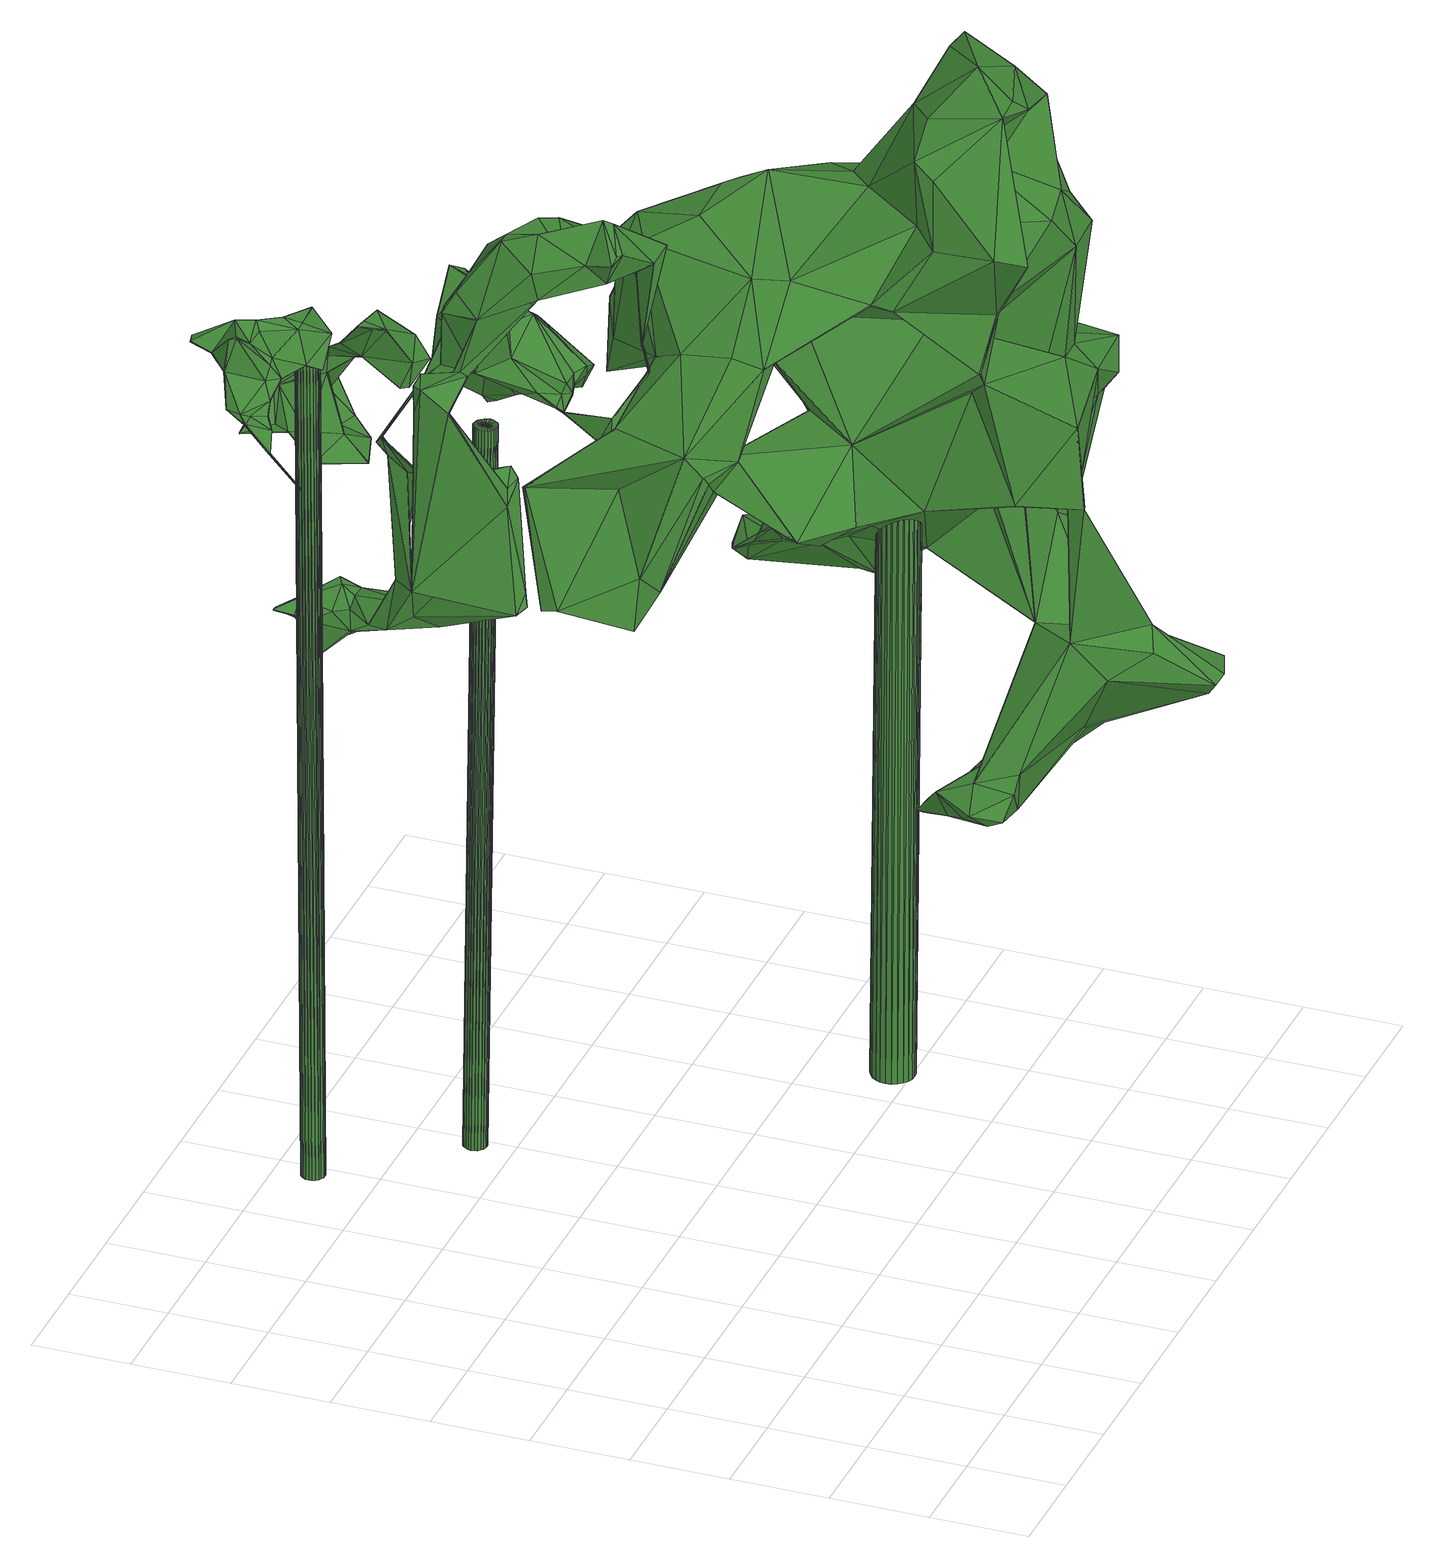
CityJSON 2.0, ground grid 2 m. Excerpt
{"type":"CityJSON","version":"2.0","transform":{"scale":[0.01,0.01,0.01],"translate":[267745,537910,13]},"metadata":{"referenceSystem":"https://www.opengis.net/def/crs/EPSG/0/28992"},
"CityObjects":{
"tree1":{"type":"SolitaryVegetationObject","attributes":{"gtid":92,"crown_width_m":5.2,"crown_median_z":31.46,"crown_r50_m":0.251,"crown_porosity":0.926,"trunk_H_m":18.3,"trunk_DBH_m":0.469,"trunk_radius_m":0.234,"trunk_base_height_m":13.16,"original_gtid":"98"},"geometry":[{"type":"Solid","lod":"3","boundaries":[[[[0,1,2]],[[3,4,5]],[[6,7,8]],[[6,8,9]],[[10,11,12]],[[12,11,13]],[[14,6,9]],[[15,16,17]],[[18,19,20]],[[21,22,23]],[[8,7,24]],[[25,26,27]],[[28,26,25]],[[29,30,31]],[[32,14,9]],[[33,5,34]],[[34,35,33]],[[33,3,5]],[[36,3,37]],[[38,0,39]],[[18,40,19]],[[14,32,41]],[[14,41,42]],[[34,20,35]],[[43,44,21]],[[45,46,47]],[[45,47,48]],[[8,49,50]],[[49,8,51]],[[12,13,52]],[[53,54,55]],[[47,56,57]],[[14,42,58]],[[28,19,40]],[[59,51,60]],[[31,38,29]],[[58,42,61]],[[7,6,62]],[[63,64,65]],[[66,67,68]],[[69,70,71]],[[46,56,47]],[[72,73,74]],[[41,75,72]],[[60,72,75]],[[76,65,66]],[[69,71,77]],[[78,79,80]],[[78,81,82]],[[78,73,62]],[[15,17,83]],[[49,51,59]],[[2,1,84]],[[6,58,85]],[[14,58,6]],[[40,86,28]],[[84,1,0]],[[87,88,39]],[[53,88,89]],[[53,55,88]],[[83,90,91]],[[83,91,18]],[[32,60,75]],[[81,92,93]],[[39,88,38]],[[21,23,43]],[[84,94,2]],[[9,50,32]],[[72,24,7]],[[95,96,15]],[[41,97,61]],[[68,44,98]],[[45,99,46]],[[72,58,100]],[[101,102,103]],[[52,13,104]],[[70,44,43]],[[98,44,70]],[[70,43,71]],[[77,43,23]],[[105,52,104]],[[74,78,80]],[[27,99,102]],[[42,41,61]],[[106,107,108]],[[61,100,58]],[[46,99,27]],[[79,109,52]],[[76,110,65]],[[24,51,8]],[[111,78,82]],[[32,59,60]],[[35,112,33]],[[50,59,32]],[[50,9,8]],[[52,113,12]],[[114,110,17]],[[115,110,114]],[[70,69,23]],[[70,23,116]],[[97,100,61]],[[59,50,49]],[[117,104,13]],[[71,43,77]],[[25,27,118]],[[25,118,28]],[[44,68,67]],[[116,119,98]],[[116,98,70]],[[106,108,113]],[[86,56,26]],[[120,113,108]],[[27,56,46]],[[63,115,22]],[[121,19,28]],[[79,105,80]],[[122,33,112]],[[122,112,19]],[[81,30,82]],[[65,110,115]],[[21,63,22]],[[30,81,31]],[[89,123,53]],[[88,124,89]],[[125,124,88]],[[102,101,121]],[[74,117,85]],[[74,85,58]],[[79,111,107]],[[122,3,33]],[[101,3,122]],[[37,98,119]],[[68,98,37]],[[17,110,126]],[[72,100,97]],[[97,41,72]],[[82,127,111]],[[55,30,29]],[[128,18,91]],[[128,91,90]],[[115,116,22]],[[52,105,79]],[[103,102,129]],[[103,129,130]],[[54,53,123]],[[13,11,117]],[[84,117,11]],[[23,69,77]],[[106,79,107]],[[85,117,92]],[[109,106,113]],[[81,62,92]],[[78,62,81]],[[84,11,94]],[[106,109,79]],[[76,48,90]],[[86,26,28]],[[48,99,45]],[[107,127,108]],[[48,102,99]],[[81,93,31]],[[109,113,52]],[[55,54,30]],[[111,127,107]],[[90,126,76]],[[119,116,115]],[[72,74,58]],[[36,119,114]],[[36,114,16]],[[101,37,3]],[[24,72,60]],[[24,60,51]],[[35,20,112]],[[79,78,111]],[[124,131,89]],[[127,123,108]],[[54,123,127]],[[74,132,117]],[[104,117,132]],[[117,93,92]],[[48,129,102]],[[37,130,66]],[[37,66,68]],[[104,132,105]],[[15,83,20]],[[18,20,83]],[[19,112,20]],[[88,87,125]],[[133,94,125]],[[133,125,87]],[[95,15,20]],[[32,75,41]],[[40,57,86]],[[2,133,0]],[[39,0,133]],[[39,133,87]],[[125,10,124]],[[95,20,34]],[[94,133,2]],[[89,131,123]],[[15,96,16]],[[119,115,114]],[[19,121,122]],[[119,36,37]],[[120,12,113]],[[56,27,26]],[[7,73,72]],[[114,17,16]],[[31,93,84]],[[117,84,93]],[[95,34,5]],[[122,121,101]],[[27,102,118]],[[29,88,55]],[[29,38,88]],[[10,94,11]],[[21,64,63]],[[90,48,128]],[[86,57,56]],[[132,74,80]],[[132,80,105]],[[40,128,57]],[[47,57,128]],[[18,128,40]],[[120,134,12]],[[10,12,134]],[[10,134,120]],[[47,128,48]],[[85,92,62]],[[125,94,10]],[[130,129,66]],[[95,5,4]],[[3,36,4]],[[95,4,36]],[[120,124,10]],[[120,131,124]],[[36,16,96]],[[36,96,95]],[[7,62,73]],[[85,62,6]],[[74,73,78]],[[83,17,126]],[[83,126,90]],[[0,135,84]],[[0,38,135]],[[84,135,31]],[[31,135,38]],[[82,30,136]],[[82,136,127]],[[127,136,54]],[[30,54,136]],[[108,123,137]],[[108,137,120]],[[131,120,137]],[[131,137,123]],[[28,118,121]],[[102,121,118]],[[48,76,129]],[[101,103,37]],[[130,37,103]],[[76,126,110]],[[66,129,76]],[[63,65,115]],[[64,21,67]],[[23,22,116]],[[21,44,67]],[[64,67,65]],[[66,65,67]],[[138,139,140]],[[138,140,141]],[[141,140,142]],[[141,142,143]],[[140,139,144]],[[140,144,142]],[[142,144,145]],[[142,145,143]],[[144,139,146]],[[144,146,145]],[[145,146,147]],[[145,147,143]],[[146,139,148]],[[146,148,147]],[[147,148,149]],[[147,149,143]],[[148,139,150]],[[148,150,149]],[[149,150,151]],[[149,151,143]],[[150,139,152]],[[150,152,151]],[[151,152,153]],[[151,153,143]],[[152,139,154]],[[152,154,153]],[[153,154,155]],[[153,155,143]],[[154,139,156]],[[154,156,155]],[[155,156,157]],[[155,157,143]],[[156,139,158]],[[156,158,157]],[[157,158,159]],[[157,159,143]],[[158,139,160]],[[158,160,159]],[[159,160,161]],[[159,161,143]],[[160,139,162]],[[160,162,161]],[[161,162,163]],[[161,163,143]],[[162,139,164]],[[162,164,163]],[[163,164,165]],[[163,165,143]],[[164,139,166]],[[164,166,165]],[[165,166,167]],[[165,167,143]],[[166,139,168]],[[166,168,167]],[[167,168,169]],[[167,169,143]],[[168,139,170]],[[168,170,169]],[[169,170,171]],[[169,171,143]],[[170,139,172]],[[170,172,171]],[[171,172,173]],[[171,173,143]],[[172,139,174]],[[172,174,173]],[[173,174,175]],[[173,175,143]],[[174,139,176]],[[174,176,175]],[[175,176,177]],[[175,177,143]],[[176,139,178]],[[176,178,177]],[[177,178,179]],[[177,179,143]],[[178,139,180]],[[178,180,179]],[[179,180,181]],[[179,181,143]],[[180,139,182]],[[180,182,181]],[[181,182,183]],[[181,183,143]],[[182,139,184]],[[182,184,183]],[[183,184,185]],[[183,185,143]],[[184,139,186]],[[184,186,185]],[[185,186,187]],[[185,187,143]],[[186,139,138]],[[186,138,187]],[[187,138,141]],[[187,141,143]]]]}]},
"tree2":{"type":"SolitaryVegetationObject","attributes":{"gtid":93,"crown_width_m":5.79,"crown_median_z":28.84,"crown_r50_m":0.315,"crown_porosity":0.915,"trunk_H_m":15.62,"trunk_DBH_m":0.472,"trunk_radius_m":0.236,"trunk_base_height_m":13.22,"original_gtid":"99"},"geometry":[{"type":"Solid","lod":"3","boundaries":[[[[188,189,190]],[[188,190,191]],[[192,193,194]],[[192,194,195]],[[196,197,198]],[[199,200,201]],[[202,203,204]],[[205,206,207]],[[208,207,206]],[[209,210,211]],[[212,213,214]],[[215,216,217]],[[215,195,216]],[[218,217,219]],[[220,221,222]],[[190,189,223]],[[214,224,225]],[[226,227,228]],[[229,230,231]],[[204,232,202]],[[233,234,191]],[[205,235,198]],[[236,222,221]],[[221,220,237]],[[238,239,240]],[[241,242,243]],[[244,245,246]],[[214,213,247]],[[248,249,250]],[[251,252,201]],[[251,253,252]],[[254,255,256]],[[193,192,257]],[[258,257,192]],[[195,258,192]],[[259,260,261]],[[222,203,262]],[[263,264,265]],[[266,267,268]],[[249,269,270]],[[271,272,273]],[[274,275,276]],[[264,263,277]],[[238,240,228]],[[205,243,242]],[[251,201,200]],[[278,279,280]],[[281,282,219]],[[231,283,229]],[[204,236,284]],[[253,251,200]],[[285,286,287]],[[258,288,289]],[[188,230,223]],[[290,291,234]],[[292,256,293]],[[197,214,225]],[[294,295,296]],[[297,264,298]],[[198,235,202]],[[299,275,300]],[[259,293,301]],[[204,203,222]],[[204,222,236]],[[302,303,304]],[[305,306,255]],[[216,195,194]],[[290,307,308]],[[250,309,310]],[[311,249,248]],[[310,311,248]],[[228,312,238]],[[277,210,313]],[[289,314,315]],[[316,290,317]],[[198,318,205]],[[277,313,319]],[[267,320,321]],[[322,323,290]],[[322,290,308]],[[248,250,310]],[[271,324,272]],[[324,325,272]],[[308,307,322]],[[290,326,307]],[[188,223,189]],[[270,269,327]],[[281,194,193]],[[258,195,215]],[[328,325,329]],[[276,328,329]],[[330,317,331]],[[330,331,297]],[[259,261,332]],[[209,333,210]],[[334,266,335]],[[335,320,334]],[[290,191,291]],[[336,258,215]],[[337,281,193]],[[336,288,258]],[[190,338,311]],[[244,339,213]],[[340,188,191]],[[341,342,321]],[[343,344,345]],[[341,346,342]],[[231,230,188]],[[347,239,312]],[[188,340,231]],[[348,205,318]],[[191,290,323]],[[191,323,340]],[[312,228,227]],[[349,246,350]],[[343,345,260]],[[212,351,213]],[[313,333,352]],[[352,319,313]],[[231,353,285]],[[294,354,310]],[[334,310,354]],[[245,247,339]],[[245,339,355]],[[249,270,250]],[[356,200,199]],[[357,358,345]],[[349,359,360]],[[349,360,246]],[[322,361,323]],[[212,362,253]],[[253,362,363]],[[326,322,307]],[[304,303,364]],[[254,268,267]],[[365,366,367]],[[365,367,368]],[[313,210,333]],[[245,369,247]],[[297,370,371]],[[297,371,265]],[[372,272,325]],[[368,289,288]],[[352,373,319]],[[319,373,374]],[[284,236,375]],[[277,319,264]],[[196,198,202]],[[322,250,361]],[[335,341,320]],[[221,376,236]],[[302,377,303]],[[378,379,323]],[[323,361,378]],[[311,191,190]],[[246,245,355]],[[290,234,317]],[[233,317,234]],[[278,335,266]],[[366,281,380]],[[337,380,281]],[[213,369,244]],[[245,244,369]],[[329,381,276]],[[302,304,382]],[[334,191,267]],[[321,383,267]],[[366,365,282]],[[218,282,365]],[[267,383,254]],[[333,314,352]],[[383,305,254]],[[255,254,305]],[[384,382,304]],[[303,385,364]],[[254,386,268]],[[256,386,254]],[[312,239,238]],[[228,240,226]],[[262,235,205]],[[202,235,203]],[[191,320,267]],[[350,387,349]],[[274,388,275]],[[300,275,388]],[[255,306,303]],[[389,306,305]],[[366,390,367]],[[203,235,262]],[[191,311,391]],[[392,378,327]],[[379,378,392]],[[366,380,233]],[[277,263,210]],[[211,210,263]],[[273,272,372]],[[363,197,196]],[[323,353,340]],[[325,344,393]],[[215,218,336]],[[305,292,389]],[[297,265,264]],[[214,394,224]],[[394,348,224]],[[316,298,374]],[[209,315,333]],[[326,295,322]],[[270,361,250]],[[287,395,223]],[[217,218,215]],[[394,356,229]],[[311,341,335]],[[320,341,321]],[[220,389,237]],[[334,391,310]],[[284,232,204]],[[375,396,284]],[[311,335,278]],[[266,334,267]],[[350,355,360]],[[225,318,197]],[[233,191,334]],[[357,397,360]],[[286,398,395]],[[375,376,229]],[[236,376,375]],[[221,237,376]],[[237,283,376]],[[399,280,279]],[[399,279,338]],[[338,279,346]],[[389,385,306]],[[351,214,369]],[[351,369,213]],[[197,318,198]],[[310,391,311]],[[316,400,326]],[[246,355,350]],[[316,296,400]],[[229,348,394]],[[252,253,363]],[[247,369,214]],[[230,229,376]],[[286,395,287]],[[345,344,397]],[[345,397,357]],[[231,401,283]],[[285,401,231]],[[285,287,401]],[[227,226,300]],[[347,402,239]],[[255,239,402]],[[363,362,197]],[[253,200,351]],[[253,351,212]],[[356,351,200]],[[356,394,351]],[[230,287,223]],[[230,376,287]],[[296,373,352]],[[322,309,250]],[[226,403,300]],[[231,340,353]],[[218,365,368]],[[343,260,301]],[[333,315,314]],[[265,289,315]],[[265,315,209]],[[334,404,390]],[[283,287,376]],[[283,401,287]],[[280,327,269]],[[280,269,278]],[[275,299,372]],[[273,372,299]],[[344,325,324]],[[314,289,404]],[[314,404,334]],[[332,324,271]],[[234,291,191]],[[224,348,318]],[[318,225,224]],[[379,353,323]],[[405,339,244]],[[208,384,207]],[[244,246,405]],[[348,229,406]],[[283,293,406]],[[283,237,293]],[[283,406,229]],[[303,377,255]],[[239,255,377]],[[240,239,377]],[[332,397,324]],[[341,311,338]],[[397,350,360]],[[324,397,344]],[[264,319,374]],[[264,374,298]],[[268,386,342]],[[332,261,397]],[[332,407,259]],[[312,408,347]],[[329,347,408]],[[377,302,409]],[[256,292,305]],[[387,358,357]],[[317,298,316]],[[322,295,294]],[[293,256,255]],[[273,410,407]],[[406,407,410]],[[351,394,214]],[[281,366,282]],[[233,390,366]],[[334,390,233]],[[329,408,381]],[[386,321,342]],[[316,326,290]],[[201,396,199]],[[293,255,402]],[[293,402,301]],[[285,353,286]],[[217,216,219]],[[297,411,370]],[[395,398,223]],[[190,223,398]],[[398,286,412]],[[268,342,266]],[[249,311,269]],[[278,269,311]],[[270,327,361]],[[361,327,378]],[[263,265,211]],[[211,265,209]],[[334,320,391]],[[391,320,191]],[[392,327,280]],[[392,280,399]],[[379,392,399]],[[353,399,286]],[[353,379,399]],[[337,411,380]],[[380,411,233]],[[273,208,206]],[[341,338,346]],[[349,387,359]],[[359,387,357]],[[357,360,359]],[[227,300,388]],[[227,388,274]],[[305,386,256]],[[271,273,407]],[[271,407,332]],[[382,208,409]],[[262,385,222]],[[220,222,385]],[[364,385,262]],[[389,220,385]],[[259,407,293]],[[406,293,407]],[[237,389,292]],[[237,292,293]],[[360,405,246]],[[275,328,276]],[[328,275,372]],[[325,328,372]],[[405,360,355]],[[213,339,247]],[[400,296,295]],[[400,295,326]],[[296,374,373]],[[300,409,208]],[[303,306,385]],[[300,208,299]],[[299,208,273]],[[329,325,413]],[[286,399,338]],[[382,384,208]],[[240,403,226]],[[377,403,240]],[[302,382,409]],[[321,386,383]],[[305,383,386]],[[284,396,252]],[[294,310,309]],[[329,413,347]],[[301,413,343]],[[409,300,377]],[[403,377,300]],[[294,309,322]],[[201,252,396]],[[355,339,405]],[[364,262,207]],[[364,207,304]],[[262,205,207]],[[304,207,384]],[[314,354,352]],[[301,260,259]],[[406,243,348]],[[205,348,243]],[[338,412,286]],[[196,202,232]],[[196,232,363]],[[252,363,232]],[[252,232,284]],[[278,342,279]],[[342,346,279]],[[312,227,408]],[[274,381,408]],[[227,274,408]],[[402,413,301]],[[402,347,413]],[[387,350,358]],[[397,261,358]],[[397,358,350]],[[260,345,358]],[[197,414,214]],[[197,362,414]],[[337,370,411]],[[370,257,371]],[[194,281,219]],[[260,358,261]],[[273,206,410]],[[190,398,338]],[[338,398,412]],[[205,410,206]],[[410,205,242]],[[352,354,296]],[[296,354,294]],[[316,374,296]],[[314,334,354]],[[241,406,410]],[[298,317,330]],[[298,330,297]],[[241,410,242]],[[274,276,381]],[[317,233,331]],[[266,342,278]],[[356,396,229]],[[375,229,396]],[[356,199,396]],[[241,243,406]],[[297,331,411]],[[233,411,331]],[[404,415,390]],[[404,289,415]],[[368,415,289]],[[337,193,257]],[[362,212,414]],[[214,414,212]],[[289,265,371]],[[343,393,344]],[[415,368,367]],[[415,367,390]],[[257,258,371]],[[289,371,258]],[[370,337,257]],[[368,288,218]],[[288,336,218]],[[194,219,216]],[[218,219,282]],[[413,393,343]],[[325,393,413]],[[416,417,418]],[[416,418,419]],[[419,418,420]],[[419,420,421]],[[418,417,422]],[[418,422,420]],[[420,422,423]],[[420,423,421]],[[422,417,424]],[[422,424,423]],[[423,424,425]],[[423,425,421]],[[424,417,426]],[[424,426,425]],[[425,426,427]],[[425,427,421]],[[426,417,428]],[[426,428,427]],[[427,428,429]],[[427,429,421]],[[428,417,430]],[[428,430,429]],[[429,430,431]],[[429,431,421]],[[430,417,432]],[[430,432,431]],[[431,432,433]],[[431,433,421]],[[432,417,434]],[[432,434,433]],[[433,434,435]],[[433,435,421]],[[434,417,436]],[[434,436,435]],[[435,436,437]],[[435,437,421]],[[436,417,438]],[[436,438,437]],[[437,438,439]],[[437,439,421]],[[438,417,440]],[[438,440,439]],[[439,440,441]],[[439,441,421]],[[440,417,442]],[[440,442,441]],[[441,442,443]],[[441,443,421]],[[442,417,444]],[[442,444,443]],[[443,444,445]],[[443,445,421]],[[444,417,446]],[[444,446,445]],[[445,446,447]],[[445,447,421]],[[446,417,448]],[[446,448,447]],[[447,448,449]],[[447,449,421]],[[448,417,450]],[[448,450,449]],[[449,450,451]],[[449,451,421]],[[450,417,452]],[[450,452,451]],[[451,452,453]],[[451,453,421]],[[452,417,454]],[[452,454,453]],[[453,454,455]],[[453,455,421]],[[454,417,456]],[[454,456,455]],[[455,456,457]],[[455,457,421]],[[456,417,458]],[[456,458,457]],[[457,458,459]],[[457,459,421]],[[458,417,460]],[[458,460,459]],[[459,460,461]],[[459,461,421]],[[460,417,462]],[[460,462,461]],[[461,462,463]],[[461,463,421]],[[462,417,464]],[[462,464,463]],[[463,464,465]],[[463,465,421]],[[464,417,416]],[[464,416,465]],[[465,416,419]],[[465,419,421]]]]}]},
"tree3":{"type":"SolitaryVegetationObject","attributes":{"gtid":47,"crown_width_m":10.32,"crown_median_z":28.27,"crown_r50_m":0.517,"crown_porosity":0.892,"trunk_H_m":14.91,"trunk_DBH_m":0.864,"trunk_radius_m":0.432,"trunk_base_height_m":13.36,"original_gtid":"49"},"geometry":[{"type":"Solid","lod":"3","boundaries":[[[[466,467,468]],[[469,470,471]],[[467,466,472]],[[473,474,475]],[[476,477,478]],[[479,480,481]],[[482,483,481]],[[484,485,468]],[[483,486,487]],[[478,477,488]],[[489,488,477]],[[490,491,492]],[[493,494,495]],[[496,497,498]],[[499,500,501]],[[502,503,490]],[[491,503,504]],[[505,500,499]],[[506,507,508]],[[509,510,511]],[[512,513,514]],[[490,515,516]],[[517,518,519]],[[513,512,504]],[[520,504,512]],[[483,479,481]],[[521,479,483]],[[522,523,524]],[[525,521,487]],[[526,527,528]],[[481,529,482]],[[507,530,531]],[[532,533,534]],[[490,535,536]],[[491,537,538]],[[490,503,491]],[[539,540,541]],[[542,530,505]],[[543,544,545]],[[524,546,547]],[[548,512,549]],[[503,502,504]],[[466,550,551]],[[468,550,466]],[[520,491,504]],[[552,553,554]],[[513,504,502]],[[555,506,556]],[[546,524,557]],[[492,515,490]],[[469,487,470]],[[512,514,549]],[[558,495,559]],[[560,501,519]],[[467,472,561]],[[561,484,467]],[[562,563,564]],[[474,565,475]],[[552,566,567]],[[568,569,489]],[[553,570,531]],[[521,571,572]],[[573,473,475]],[[574,575,576]],[[574,522,471]],[[517,556,577]],[[527,487,469]],[[471,470,575]],[[578,509,579]],[[561,580,581]],[[492,538,515]],[[518,582,583]],[[490,516,535]],[[584,519,585]],[[586,587,588]],[[472,509,511]],[[589,508,545]],[[590,591,592]],[[545,508,507]],[[489,477,593]],[[594,595,596]],[[487,521,483]],[[597,598,578]],[[599,514,513]],[[505,530,507]],[[600,598,597]],[[600,597,601]],[[602,603,552]],[[505,499,542]],[[499,602,542]],[[499,603,602]],[[575,604,605]],[[542,602,554]],[[602,552,554]],[[562,606,563]],[[607,608,609]],[[610,611,612]],[[613,611,610]],[[531,530,542]],[[517,501,555]],[[500,555,501]],[[614,615,616]],[[617,518,618]],[[577,533,619]],[[620,494,621]],[[621,494,493]],[[517,618,518]],[[562,596,606]],[[519,583,585]],[[519,518,583]],[[622,590,623]],[[538,624,547]],[[469,547,624]],[[561,485,484]],[[511,580,561]],[[534,625,532]],[[542,554,553]],[[542,553,531]],[[471,575,574]],[[520,537,491]],[[479,626,480]],[[627,628,621]],[[498,629,630]],[[498,630,623]],[[631,632,633]],[[477,634,635]],[[523,636,637]],[[601,596,600]],[[545,544,589]],[[558,608,638]],[[575,470,486]],[[606,628,568]],[[639,640,573]],[[574,576,641]],[[641,576,605]],[[546,642,515]],[[543,570,553]],[[527,643,528]],[[589,577,556]],[[587,541,540]],[[545,507,570]],[[644,509,578]],[[579,466,578]],[[517,555,556]],[[645,528,646]],[[643,646,528]],[[569,638,608]],[[525,487,527]],[[549,647,548]],[[564,600,596]],[[593,584,648]],[[585,648,584]],[[649,648,585]],[[603,566,552]],[[522,650,523]],[[592,523,650]],[[495,651,559]],[[494,620,652]],[[494,652,536]],[[485,653,468]],[[593,648,649]],[[489,593,649]],[[596,562,564]],[[556,506,508]],[[556,508,589]],[[654,623,655]],[[654,655,474]],[[656,657,598]],[[657,532,625]],[[531,570,507]],[[658,592,650]],[[658,650,522]],[[609,615,607]],[[615,629,616]],[[483,482,529]],[[546,557,642]],[[529,481,480]],[[560,659,499]],[[644,660,510]],[[534,661,625]],[[616,629,662]],[[622,591,590]],[[567,553,552]],[[575,605,576]],[[555,500,506]],[[598,600,656]],[[472,511,561]],[[466,579,472]],[[491,538,492]],[[522,524,469]],[[522,469,471]],[[569,488,489]],[[619,532,617]],[[663,664,665]],[[484,468,467]],[[666,667,668]],[[551,669,597]],[[601,670,596]],[[671,593,635]],[[666,626,479]],[[505,507,500]],[[587,647,588]],[[549,588,647]],[[476,634,477]],[[621,672,586]],[[621,628,672]],[[608,558,609]],[[509,472,579]],[[671,661,543]],[[558,629,609]],[[654,474,673]],[[674,675,573]],[[614,511,607]],[[614,607,615]],[[676,677,662]],[[662,677,614]],[[543,545,570]],[[673,623,654]],[[677,485,678]],[[614,616,662]],[[628,495,568]],[[649,583,582]],[[585,583,649]],[[628,493,495]],[[609,629,615]],[[655,592,679]],[[644,625,671]],[[627,493,628]],[[622,630,591]],[[506,500,507]],[[533,532,619]],[[671,625,661]],[[540,645,680]],[[644,510,509]],[[592,565,679]],[[538,547,515]],[[515,547,546]],[[558,638,495]],[[553,567,543]],[[578,466,551]],[[578,551,597]],[[551,550,631]],[[541,669,631]],[[590,592,655]],[[590,655,623]],[[548,681,512]],[[582,617,532]],[[518,617,582]],[[666,632,682]],[[645,681,548]],[[639,674,640]],[[501,560,499]],[[550,468,683]],[[517,577,618]],[[684,644,671]],[[524,523,557]],[[549,514,588]],[[592,658,639]],[[633,540,539]],[[538,537,646]],[[674,573,640]],[[631,633,539]],[[685,686,687]],[[688,559,651]],[[688,689,536]],[[668,685,690]],[[687,690,685]],[[524,547,469]],[[649,657,656]],[[641,691,574]],[[604,529,687]],[[666,682,667]],[[633,692,540]],[[663,665,637]],[[475,565,573]],[[584,593,659]],[[575,486,604]],[[483,604,486]],[[541,594,670]],[[470,487,486]],[[496,693,694]],[[613,473,611]],[[474,679,565]],[[474,655,679]],[[627,621,493]],[[673,613,695]],[[604,483,529]],[[564,656,600]],[[690,666,668]],[[539,541,631]],[[535,688,536]],[[502,696,513]],[[489,635,634]],[[621,586,599]],[[621,599,620]],[[599,586,588]],[[574,658,522]],[[496,591,629]],[[496,629,558]],[[639,658,691]],[[691,658,574]],[[673,695,623]],[[560,519,584]],[[683,468,697]],[[592,591,523]],[[676,662,698]],[[699,700,558]],[[496,498,693]],[[567,671,543]],[[671,567,593]],[[701,498,612]],[[651,689,688]],[[595,586,672]],[[595,672,596]],[[606,596,672]],[[697,653,676]],[[498,497,698]],[[691,694,693]],[[495,689,651]],[[592,639,565]],[[639,573,565]],[[597,669,601]],[[644,608,660]],[[587,540,680]],[[587,680,647]],[[632,683,702]],[[682,702,683]],[[682,632,702]],[[598,644,578]],[[661,534,543]],[[635,489,649]],[[676,698,497]],[[551,631,669]],[[520,512,681]],[[669,541,670]],[[669,670,601]],[[684,671,478]],[[684,478,644]],[[628,606,672]],[[693,701,674]],[[634,606,568]],[[612,498,610]],[[606,634,476]],[[671,476,478]],[[698,662,498]],[[629,498,662]],[[610,498,695]],[[623,695,498]],[[608,488,569]],[[478,488,608]],[[519,501,517]],[[476,703,606]],[[626,687,480]],[[529,480,687]],[[476,671,703]],[[629,591,630]],[[586,595,587]],[[594,587,595]],[[525,527,526]],[[559,688,664]],[[535,664,688]],[[704,496,694]],[[568,495,569]],[[638,569,495]],[[646,643,624]],[[489,705,568]],[[469,624,527]],[[635,656,706]],[[635,649,656]],[[697,468,653]],[[526,645,540]],[[577,534,533]],[[701,675,674]],[[598,625,644]],[[619,618,577]],[[617,618,619]],[[541,587,594]],[[659,593,567]],[[637,665,523]],[[636,558,700]],[[497,558,636]],[[596,670,594]],[[584,659,560]],[[499,566,603]],[[659,566,499]],[[659,567,566]],[[537,681,646]],[[520,681,537]],[[646,624,538]],[[646,681,645]],[[521,692,571]],[[599,588,514]],[[526,528,645]],[[516,642,535]],[[515,642,516]],[[682,704,667]],[[694,667,704]],[[614,677,580]],[[614,580,511]],[[527,624,643]],[[704,636,496]],[[497,636,704]],[[667,694,668]],[[691,668,694]],[[526,540,525]],[[657,625,598]],[[548,680,645]],[[647,680,548]],[[666,479,572]],[[666,572,632]],[[644,478,608]],[[635,706,671]],[[703,563,606]],[[623,630,622]],[[671,706,703]],[[599,696,620]],[[693,498,701]],[[664,699,559]],[[558,559,699]],[[704,682,497]],[[683,631,550]],[[683,632,631]],[[663,637,636]],[[636,700,663]],[[699,664,663]],[[701,612,675]],[[676,485,677]],[[495,494,689]],[[536,689,494]],[[497,496,558]],[[497,682,683]],[[485,676,653]],[[582,657,649]],[[633,571,692]],[[572,571,633]],[[634,568,705]],[[473,613,474]],[[673,474,613]],[[557,665,664]],[[523,665,557]],[[593,477,635]],[[656,564,563]],[[706,656,563]],[[489,634,705]],[[703,706,563]],[[540,692,525]],[[525,692,521]],[[572,479,521]],[[632,572,633]],[[690,626,666]],[[690,687,626]],[[605,686,641]],[[691,686,685]],[[668,691,685]],[[641,686,691]],[[604,686,605]],[[687,686,604]],[[582,532,657]],[[599,513,696]],[[523,591,636]],[[496,636,591]],[[652,620,696]],[[652,696,502]],[[664,535,642]],[[664,642,557]],[[695,613,610]],[[497,683,697]],[[573,611,473]],[[497,697,676]],[[502,707,652]],[[490,536,707]],[[490,707,502]],[[652,707,536]],[[589,544,577]],[[534,577,544]],[[534,544,543]],[[607,660,608]],[[607,511,660]],[[511,510,660]],[[691,693,639]],[[611,573,675]],[[611,675,612]],[[639,693,674]],[[699,663,700]],[[561,678,485]],[[677,678,581]],[[561,581,678]],[[677,581,580]],[[708,709,710]],[[708,710,711]],[[711,710,712]],[[711,712,713]],[[710,709,714]],[[710,714,712]],[[712,714,715]],[[712,715,713]],[[714,709,716]],[[714,716,715]],[[715,716,717]],[[715,717,713]],[[716,709,718]],[[716,718,717]],[[717,718,719]],[[717,719,713]],[[718,709,720]],[[718,720,719]],[[719,720,721]],[[719,721,713]],[[720,709,722]],[[720,722,721]],[[721,722,723]],[[721,723,713]],[[722,709,724]],[[722,724,723]],[[723,724,725]],[[723,725,713]],[[724,709,726]],[[724,726,725]],[[725,726,727]],[[725,727,713]],[[726,709,728]],[[726,728,727]],[[727,728,729]],[[727,729,713]],[[728,709,730]],[[728,730,729]],[[729,730,731]],[[729,731,713]],[[730,709,732]],[[730,732,731]],[[731,732,733]],[[731,733,713]],[[732,709,734]],[[732,734,733]],[[733,734,735]],[[733,735,713]],[[734,709,736]],[[734,736,735]],[[735,736,737]],[[735,737,713]],[[736,709,738]],[[736,738,737]],[[737,738,739]],[[737,739,713]],[[738,709,740]],[[738,740,739]],[[739,740,741]],[[739,741,713]],[[740,709,742]],[[740,742,741]],[[741,742,743]],[[741,743,713]],[[742,709,744]],[[742,744,743]],[[743,744,745]],[[743,745,713]],[[744,709,746]],[[744,746,745]],[[745,746,747]],[[745,747,713]],[[746,709,748]],[[746,748,747]],[[747,748,749]],[[747,749,713]],[[748,709,750]],[[748,750,749]],[[749,750,751]],[[749,751,713]],[[750,709,752]],[[750,752,751]],[[751,752,753]],[[751,753,713]],[[752,709,754]],[[752,754,753]],[[753,754,755]],[[753,755,713]],[[754,709,756]],[[754,756,755]],[[755,756,757]],[[755,757,713]],[[756,709,708]],[[756,708,757]],[[757,708,711]],[[757,711,713]]]]}]}
},
"vertices":[
[786,1690,1578],[809,1652,1568],[809,1651,1566],[236,1564,1979],[204,1590,2002],[217,1637,2010],[730,1479,1776],[670,1528,1770],[654,1500,1794],[694,1441,1854],[742,1577,1552],[753,1574,1554],[721,1478,1542],[761,1511,1571],[745,1384,1784],[180,1531,2063],[167,1541,2062],[179,1530,2061],[328,1547,2014],[329,1549,2012],[289,1575,2030],[153,1450,1891],[107,1485,1922],[119,1440,1862],[653,1499,1792],[395,1480,1983],[458,1484,1980],[412,1439,1918],[385,1515,1994],[688,1665,1637],[678,1643,1655],[768,1640,1695],[644,1404,1847],[248,1646,2004],[217,1636,2012],[248,1645,2006],[174,1554,1986],[229,1526,1943],[714,1692,1597],[700,1714,1535],[385,1514,1996],[655,1355,1779],[695,1335,1770],[120,1441,1860],[152,1452,1890],[349,1421,1920],[412,1437,1919],[384,1416,1981],[332,1448,1934],[606,1448,1866],[633,1445,1864],[605,1447,1865],[727,1466,1551],[574,1672,1602],[575,1671,1604],[575,1673,1604],[460,1483,1981],[394,1479,1985],[739,1411,1729],[606,1446,1867],[631,1427,1850],[656,1363,1723],[701,1543,1733],[142,1489,1919],[174,1466,1908],[195,1469,1928],[197,1470,1926],[176,1466,1906],[175,1468,1906],[79,1363,1820],[118,1442,1860],[80,1364,1819],[663,1461,1766],[699,1541,1732],[735,1502,1716],[643,1404,1845],[237,1461,1955],[80,1362,1820],[702,1545,1692],[656,1493,1594],[703,1544,1691],[681,1633,1660],[680,1632,1659],[274,1539,1995],[803,1622,1589],[736,1503,1718],[460,1485,1982],[700,1713,1534],[652,1640,1593],[645,1627,1592],[269,1492,1976],[319,1537,1996],[704,1545,1692],[768,1638,1694],[760,1606,1536],[204,1589,2004],[169,1542,2062],[650,1379,1721],[142,1491,1917],[349,1423,1919],[652,1378,1720],[278,1527,1973],[332,1450,1932],[256,1491,1966],[760,1510,1573],[710,1521,1579],[633,1436,1554],[582,1526,1564],[582,1526,1562],[635,1436,1555],[221,1488,1953],[637,1562,1596],[290,1576,2028],[635,1436,1553],[173,1552,1986],[120,1501,1934],[106,1486,1921],[788,1562,1647],[379,1482,1978],[130,1532,1932],[651,1509,1552],[320,1539,1994],[265,1577,2004],[630,1595,1591],[692,1591,1584],[723,1651,1568],[254,1491,1968],[629,1595,1593],[378,1481,1980],[238,1462,1954],[228,1495,1945],[668,1581,1590],[748,1558,1628],[777,1677,1563],[710,1522,1577],[738,1597,1646],[644,1627,1594],[638,1562,1594],[598,1525,16],[575,1525,16],[598,1531,16],[575,1528,1846],[574,1534,1846],[552,1528,1846],[595,1537,16],[572,1540,1846],[592,1542,16],[568,1545,1846],[587,1545,16],[564,1548,1846],[581,1548,16],[558,1551,1846],[575,1548,16],[552,1552,1846],[569,1548,16],[546,1551,1846],[563,1545,16],[540,1548,1846],[559,1542,16],[535,1545,1846],[555,1537,16],[531,1540,1846],[552,1531,16],[529,1534,1846],[552,1525,16],[528,1528,1846],[552,1519,16],[529,1522,1846],[555,1513,16],[531,1516,1846],[558,1508,16],[535,1511,1846],[563,1505,16],[540,1508,1846],[569,1502,16],[546,1505,1846],[575,1502,16],[552,1505,1846],[581,1502,16],[558,1505,1846],[587,1505,16],[563,1508,1846],[592,1508,16],[568,1511,1846],[595,1513,16],[572,1516,1846],[598,1519,16],[574,1522,1846],
[560,1305,1782],[576,1325,1779],[614,1338,1696],[556,1320,1341],[643,1548,1171],[579,1513,1151],[632,1584,1191],[650,1610,1182],[1007,1195,1933],[1067,1109,1882],[1014,1226,1902],[803,1012,1975],[843,1005,1982],[803,1012,1977],[995,1231,1932],[938,1311,1890],[856,1241,1972],[974,1282,1861],[1014,1314,1720],[1025,1374,1754],[1035,1335,1721],[791,1318,1198],[830,1252,1180],[812,1318,1143],[989,971,1930],[940,1002,1735],[995,1035,1853],[649,1628,1192],[622,1622,1200],[622,1623,1203],[657,1584,1216],[632,1584,1193],[838,1361,1801],[807,1325,1854],[878,1329,1854],[618,1326,1781],[975,1109,1838],[1023,1124,1827],[1076,1323,1533],[1109,1282,1523],[1083,1366,1455],[802,1160,1874],[637,1254,1790],[626,1234,1790],[895,1140,1913],[568,1375,1240],[574,1324,1275],[1000,1253,1908],[829,1243,1970],[800,1352,1808],[1081,1365,1454],[1028,1356,1499],[1030,1357,1501],[908,1341,1724],[982,1324,1714],[929,1284,1862],[933,995,1727],[931,996,1729],[899,972,1704],[938,1004,1735],[622,1229,1575],[651,1203,1536],[626,1157,1520],[828,1012,1984],[878,1058,2028],[882,1039,2022],[765,1466,1520],[854,1393,1643],[828,1397,1640],[658,1532,1174],[707,1567,1173],[869,1186,1629],[859,1146,1610],[860,1145,1612],[971,1324,1865],[811,1315,1143],[785,1229,1192],[758,1343,1188],[687,1377,1518],[716,1428,1528],[718,1426,1528],[676,1255,1545],[658,1179,1534],[962,1162,1603],[998,1161,1605],[1020,1251,1705],[1129,1214,1534],[1077,1150,1582],[1081,1175,1526],[812,1223,1177],[685,1288,1541],[684,1288,1544],[677,1255,1548],[577,1512,1153],[631,1555,1187],[780,1272,1818],[839,1174,1994],[627,1235,1788],[599,1286,1687],[636,1270,1779],[711,1522,1246],[722,1483,1224],[571,1117,1322],[566,1280,1333],[835,1367,1672],[830,1297,1670],[653,1194,1327],[654,1192,1325],[704,1214,1297],[719,1342,1204],[716,1270,1244],[1057,1256,1679],[1058,1265,1666],[875,1215,1616],[1008,1424,1692],[980,1429,1684],[1039,1426,1764],[828,1399,1642],[853,1394,1646],[595,1103,1331],[593,1103,1332],[586,1210,1329],[569,1280,1335],[647,1327,1543],[1070,1342,1468],[809,1200,1212],[695,1335,1249],[759,1340,1198],[618,1201,1271],[594,1277,1252],[1034,1160,1839],[794,1198,1216],[685,1378,1519],[729,1446,1557],[611,1112,1353],[625,1155,1521],[928,1137,1606],[975,1152,1593],[606,1138,1316],[704,1176,1561],[1051,1155,1575],[1026,1249,1531],[693,1333,1247],[658,1351,1250],[894,1146,1620],[783,1287,1223],[607,1372,1329],[661,1339,1534],[696,1584,1204],[614,1478,1178],[649,1326,1544],[932,997,1727],[556,1247,1745],[660,1340,1536],[686,1377,1521],[884,1180,1608],[928,1137,1602],[859,1129,1602],[662,1339,1537],[1017,1285,1522],[903,1163,1874],[781,1005,1588],[804,1011,1646],[955,984,1905],[737,1253,1271],[559,1246,1744],[677,1267,1278],[898,975,1705],[832,1033,1920],[800,1035,1590],[857,1129,1604],[783,1006,1587],[806,1010,1644],[691,1158,1547],[997,1005,1915],[958,1078,1920],[1022,1376,1753],[650,1515,1205],[585,1454,1211],[658,1483,1212],[691,1510,1243],[939,1002,1736],[660,1482,1210],[720,1482,1221],[1030,1147,1606],[729,1219,1272],[727,1219,1258],[798,1172,1930],[779,1273,1820],[956,1380,1633],[689,1157,1549],[659,1167,1540],[586,1452,1209],[1099,1248,1532],[1056,1402,1746],[764,1469,1521],[1056,1402,1752],[885,1366,1726],[731,1444,1557],[798,1036,1592],[1100,1248,1535],[868,1372,1727],[595,1422,1226],[559,1320,1342],[703,1177,1564],[961,1162,1600],[878,1064,1887],[630,1285,1767],[825,1073,1955],[859,1128,1605],[616,1336,1696],[625,1228,1576],[621,1180,1299],[638,1254,1788],[924,1309,1642],[1043,1301,1550],[658,1354,1251],[900,975,1703],[866,1254,1806],[926,1260,1658],[1106,1281,1522],[999,1385,1690],[973,1282,1702],[599,1417,1221],[605,1321,1691],[994,1228,1580],[996,1003,1913],[683,1482,1228],[799,1275,22],[775,1275,22],[798,1281,22],[819,1261,1584],[818,1268,1584],[795,1262,1584],[796,1287,22],[816,1273,1584],[792,1292,22],[812,1278,1584],[787,1295,22],[807,1282,1584],[781,1298,22],[802,1284,1584],[775,1299,22],[795,1285,1585],[769,1298,22],[789,1285,1585],[763,1296,22],[784,1282,1585],[759,1292,22],[779,1279,1585],[755,1287,22],[775,1274,1585],[752,1281,22],[772,1268,1585],[751,1275,22],[772,1262,1585],[752,1269,22],[772,1256,1585],[754,1263,22],[775,1250,1584],[758,1258,22],[778,1245,1584],[763,1255,22],[783,1241,1584],[769,1252,22],[789,1239,1584],[775,1251,22],[795,1238,1584],[781,1252,22],[801,1239,1584],[787,1255,22],[807,1241,1584],[792,1258,22],[812,1245,1584],[795,1263,22],[815,1250,1584],[798,1269,22],[818,1255,1584],
[1389,747,1076],[1219,915,1165],[1236,912,1215],[1247,865,1974],[1202,941,1953],[1102,949,1936],[1360,723,1069],[587,1072,1334],[575,1036,1347],[583,1071,1336],[1378,405,1320],[1310,288,1329],[1305,434,1317],[1443,1054,1654],[1386,1162,1652],[1432,1184,1650],[1398,1182,1668],[1400,1115,1759],[1194,917,1176],[1086,877,1234],[1279,1009,1872],[1333,953,1891],[1255,372,1335],[1300,251,1329],[1205,379,2210],[1297,463,2254],[1204,529,2178],[1263,457,1693],[1243,398,1784],[1218,421,1613],[861,805,1576],[1152,746,1526],[857,809,1515],[1283,378,658],[1402,409,628],[1496,321,730],[1321,370,2167],[1279,387,2204],[1416,434,2195],[1304,487,632],[1492,538,569],[1331,541,625],[1490,540,574],[1352,686,1071],[1235,699,1214],[1187,740,1217],[1542,452,2072],[1532,413,2074],[1606,440,1937],[1123,526,2130],[1112,484,2102],[1619,278,719],[1662,106,839],[1554,97,818],[1439,543,2235],[1477,968,1718],[1011,809,1878],[908,747,1749],[1029,739,1878],[1436,876,1729],[1452,679,1888],[1376,788,1933],[1459,653,1914],[1316,1180,1654],[1212,539,657],[1206,551,663],[1651,400,795],[1659,442,777],[1523,395,819],[1080,349,1974],[1106,292,1958],[1417,565,2211],[1287,588,2153],[1570,722,1569],[1592,694,1642],[1615,637,1577],[1192,484,672],[1278,406,779],[1428,437,695],[1334,542,629],[1173,539,1959],[1274,674,1961],[1599,479,1944],[1613,450,1935],[1340,654,1255],[1523,631,1281],[1085,401,747],[1151,493,745],[1112,425,724],[1511,473,569],[1552,498,636],[1066,592,1836],[1093,639,1505],[1174,415,1660],[1494,323,734],[1154,871,1174],[1669,321,1409],[1635,349,1375],[1679,353,1361],[665,1135,1547],[1173,344,756],[1178,427,763],[1311,269,1497],[1252,372,1339],[1245,542,669],[1467,930,1708],[1414,961,1637],[667,1139,1546],[1046,1040,1894],[1136,1086,1897],[1069,1082,1878],[1615,474,725],[1402,659,1098],[1361,697,1065],[1141,801,1235],[1102,850,1237],[1582,190,911],[1562,69,862],[1362,228,925],[1518,70,862],[1586,343,1782],[1584,539,1736],[1599,393,1828],[1548,501,640],[708,793,1614],[810,761,1600],[684,822,1665],[1305,281,1028],[1589,529,1570],[1585,398,1528],[1740,347,1446],[1604,600,1209],[1587,387,1123],[1484,366,1901],[1758,424,1310],[1764,439,1313],[1124,379,709],[1132,352,718],[1263,1108,1736],[1104,1115,1870],[1576,327,1467],[1174,669,1286],[1237,548,1298],[975,587,1401],[635,891,1414],[714,965,1549],[750,955,1550],[581,1035,1346],[1013,748,1323],[955,651,1359],[969,715,1352],[1632,320,764],[1623,279,721],[1657,428,766],[1412,358,1875],[1512,347,1766],[720,787,1596],[614,844,1407],[1319,721,1959],[1492,342,953],[1348,1081,1654],[1479,392,1536],[1482,358,1539],[889,673,1396],[757,790,1558],[1396,637,1476],[1378,792,1548],[1527,753,1575],[1313,272,1330],[1411,255,1012],[960,744,1738],[959,741,1743],[1254,460,1567],[752,986,1658],[721,1023,1599],[1054,1072,1870],[1096,478,1958],[1366,674,1961],[1383,598,1127],[1547,625,1930],[1352,594,2138],[1590,532,1888],[1432,162,960],[1474,180,996],[912,812,1759],[1178,412,1660],[1195,478,1961],[1104,852,1242],[584,885,1330],[629,891,1418],[1587,382,1126],[1510,323,960],[912,915,1746],[1222,351,773],[1211,644,1261],[1420,345,969],[979,757,1361],[1105,608,1816],[1078,551,1822],[1068,592,1831],[1344,959,1625],[1206,873,1633],[1112,1026,1589],[1635,528,1345],[1696,429,1406],[1369,375,1019],[1566,371,1519],[590,887,1329],[760,998,1590],[760,968,1562],[1056,811,1299],[1055,822,1277],[1085,873,1233],[710,963,1553],[1573,575,1897],[1535,493,2061],[1187,787,1544],[1243,682,1296],[1411,492,1272],[1087,1129,1566],[1125,1130,1618],[1260,1187,1622],[1208,392,1776],[1212,391,1774],[1165,1105,1594],[952,980,1705],[1460,896,1716],[852,943,1642],[939,907,1711],[626,878,1389],[1345,485,2023],[1145,803,1240],[982,758,1365],[1240,534,1716],[1151,764,1731],[786,949,1580],[1174,681,1492],[1466,438,1284],[993,800,1758],[1304,252,1331],[1555,400,1151],[1198,437,2143],[1318,626,36],[1275,625,36],[1317,637,36],[1314,610,1527],[1312,621,1527],[1271,609,1527],[1312,647,36],[1308,631,1528],[1305,656,36],[1301,640,1528],[1296,663,36],[1292,647,1528],[1286,667,36],[1282,651,1528],[1275,668,36],[1270,653,1528],[1263,667,36],[1259,651,1528],[1253,662,36],[1249,646,1528],[1244,655,36],[1240,640,1527],[1237,646,36],[1233,631,1527],[1233,636,36],[1229,620,1527],[1232,625,36],[1228,609,1527],[1233,613,36],[1229,598,1527],[1238,603,36],[1234,587,1527],[1245,594,36],[1241,579,1527],[1254,587,36],[1250,572,1527],[1264,583,36],[1260,568,1527],[1276,582,36],[1271,566,1527],[1287,583,36],[1283,568,1527],[1297,588,36],[1293,572,1527],[1306,595,36],[1302,579,1527],[1313,604,36],[1309,588,1527],[1317,614,36],[1313,599,1527]
]}
